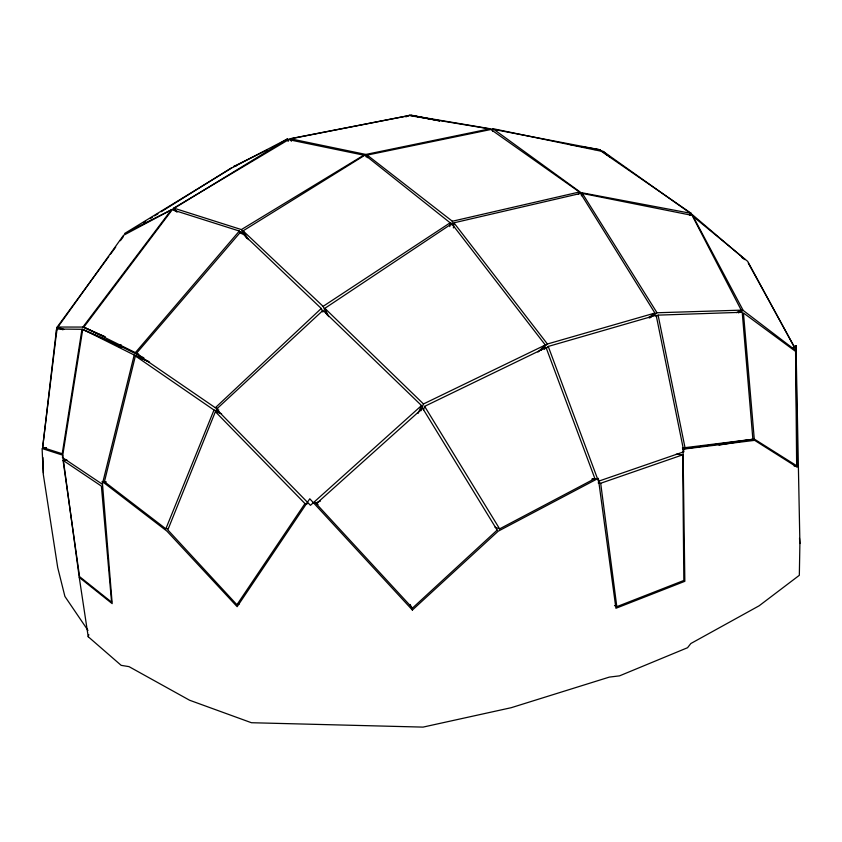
<?xml version="1.0" encoding="UTF-8"?>
<svg xmlns="http://www.w3.org/2000/svg" width="842" height="842" viewBox="0 0 842 842"><rect width="100%" height="100%" fill="white"/><g stroke="black" fill="none" stroke-linecap="round" stroke-linejoin="round"><path stroke-width="1.26" d="M795.974 350.83L796.006 345.599L792.669 347.693M79.253 577.38L112.186 603.661L102.292 481.519L166.948 531.144L237.149 606.682L309.782 498.78L412.391 610.029L498.138 531.228L598.325 478.319L615.923 608.282L684.841 581.306L683.041 449.165L754.653 440.355L797.174 467.236L796.006 345.599L799.9 543.522L799.332 575.307L759.179 605.766L690.84 643.52L687.546 647.719L619.544 675.852L609.355 677.094L511.22 707.701L423.042 727.109L251.421 722.72L189.597 700.239L129.005 666.632L121.174 665.348L88.221 636.731L79.253 577.38L62.687 455.164L42.1 448.533L43.258 474.12L57.719 567.624L64.908 596.431L87.978 630.405M449.775 226.603L450.144 222.793L365.039 155.107L243.085 230.855L248.401 239.633M451.965 225.056L452.354 221.246L367.186 155.086L490.886 129.5L579.391 191.997L578.328 194.334M453.396 227.919L453.943 222.825L580.591 193.428L654.908 313.045L648.603 317.613M42.647 447.502L46.489 447.933L42.647 447.47L56.93 329.033L81.969 329.296L62.224 453.743L42.647 447.502L56.467 329.685L56.488 333.621M492.496 131.247L492.875 128.668L601.251 151.234L691.335 213.415L689.672 215.394M82.748 329.275L62.403 457.48L102.345 484.234L134.204 355.029L82.748 329.275L123.974 347.925L143.835 357.818M149.56 362.113L135.394 355.945L104.429 481.719L165.853 528.808L168.432 528.502M88.221 636.731L88.82 634.626M423.515 409.991L424.621 406.349L546.079 347.557L594.894 478.593L499.632 528.871L495.012 527.229M420.853 410.864L423.484 403.95L545.3 344.999L451.786 223.73L324.854 308.33L328.601 316.655M221.593 413.748L215.373 411.696L167.821 529.913L236.928 604.745L239.339 603.893M165.853 528.808L213.994 410.033L135.394 355.945M418.169 413.317L421.526 405.56L322.991 310.393L216.447 409.212L310.456 505.326L421.526 405.56M581.348 195.776L582.38 193.428L692.113 215.384L741.244 310.151L736.613 312.635M236.928 604.745L304.972 503.59L307.551 503.727M57.919 327.043L123.479 235.35L171.389 209.805L82.884 327.064L57.919 327.043L63.834 329.496M119.069 346.693L120.585 344.578M56.993 329.948L56.94 327.38L108.765 256.568M110.313 254.452L115.733 247.053M120.374 240.707L123.469 236.486M138.825 354.324L83.821 327.159L172.242 209.742L239.339 231.034L240.696 233.223M135.278 352.735L239.339 231.034M217.72 408.602L215.32 407.738L136.288 353.545L240.77 231.824L321.265 308.467L322.865 312.024M546.416 348.293L548.247 346.441L656.16 315.245L683.914 451.754L598.441 481.245L548.247 346.441M541.059 350.261L547.395 343.999L654.908 313.045M544.237 349.367L546.079 347.557M537.985 352.051L545.3 344.999M215.32 407.738L321.265 308.467M649.603 318.034L657.013 312.761L741.244 310.151M656.002 316.581L658.097 315.129L742.223 312.277L752.874 439.292L682.588 448.965M243.085 230.855L323.107 306.351L450.144 222.793M143.456 222.835L145.677 221.446M150.129 218.667L152.349 217.278M154.57 215.889L157.907 213.805M161.243 211.721L231.255 167.979M287.354 138.972L232.066 167.8L124.595 233.508L173.41 208.784L287.354 138.972L288.175 141.424M173.778 208.1L241.38 229.582L363.807 155.17L288.648 139.646L173.778 208.1L176.999 212.226M738.518 312.856L743.17 310.403L796.395 350.988L747.685 261.367L693.145 216.489L743.17 310.403M267.335 149.823L233.56 166.548L236.118 166.032M273.166 146.94L282.48 142.319M287.143 140.014L289.469 138.867L408.117 115.743L405.728 116.828M406.423 116.575L409.928 114.891L439.513 120.901M314.929 503.411L320.518 501.001M614.513 605.566L616.807 606.672L683.841 580.464L682.662 454.859L676.231 454.206M598.167 482.898L600.683 483.255L682.662 454.859M452.354 221.246L579.391 191.997M290.532 138.814L365.849 154.444L489.539 128.889L409.275 115.522L290.532 138.814L291.343 141.267M719.005 445.092L754.274 439.061L796.658 465.752L795.574 351.409L743.454 312.982L754.274 439.061M682.42 447.986L752.874 439.292M591.958 479.161L595.778 478.656M794.101 466.015L796.658 465.752M592.326 478.782L594.894 478.593M63.055 460.342L101.398 486.108L111.576 602.125L79.558 576.612L63.055 460.342L66.971 460.048M116.154 344.883L121.332 345.094M120.648 347.272L123.248 347.409L81.969 329.296M102.292 481.519L106.218 481.834M491.402 128.963L411.128 115.417L439.492 120.827M570.771 144.803L573.339 145.245M575.907 145.677L578.475 146.119M581.043 146.55L600.293 149.834L495.243 129.7M592.694 149.118L595.252 149.56M597.809 150.013L601.641 150.676L606.693 154.812M691.335 213.415L580.927 192.586L492.875 128.668M216.447 409.212L218.878 410.054M213.994 410.033L218.931 411.759M56.94 327.38L62.897 329.78M136.288 353.545L138.667 354.598M82.884 327.064L105.166 336.916M134.204 355.029L148.329 361.313M83.821 327.159L104.818 336.663M314.95 502.306L318.055 504.421M741.697 257.368L744.907 259.599M610.05 157.044L602.967 151.265L692.292 214.605L744.981 259.494M324.854 308.33L423.484 403.95M215.373 411.696L304.972 503.59M173.41 208.784L174.999 210.847M453.943 222.825L547.395 343.999M582.38 193.428L657.013 312.761M241.38 229.582L246.769 238.328M424.621 406.349L499.632 528.871M240.77 231.824L242.117 234.034M748.296 263.125L794.648 347.441M323.107 306.351L326.843 314.719M410.128 604.461L412.391 610.029M658.097 315.129L684.999 447.576M365.849 154.444L366.249 157.033M367.186 155.086L367.586 157.675M600.683 483.255L616.807 606.672M799.511 538.385L799.9 543.522M42.942 457.585L43.384 472.762M497.159 530.102L412.496 608.071L316.276 503.748L422.642 408.265L497.159 530.102"/></g></svg>
